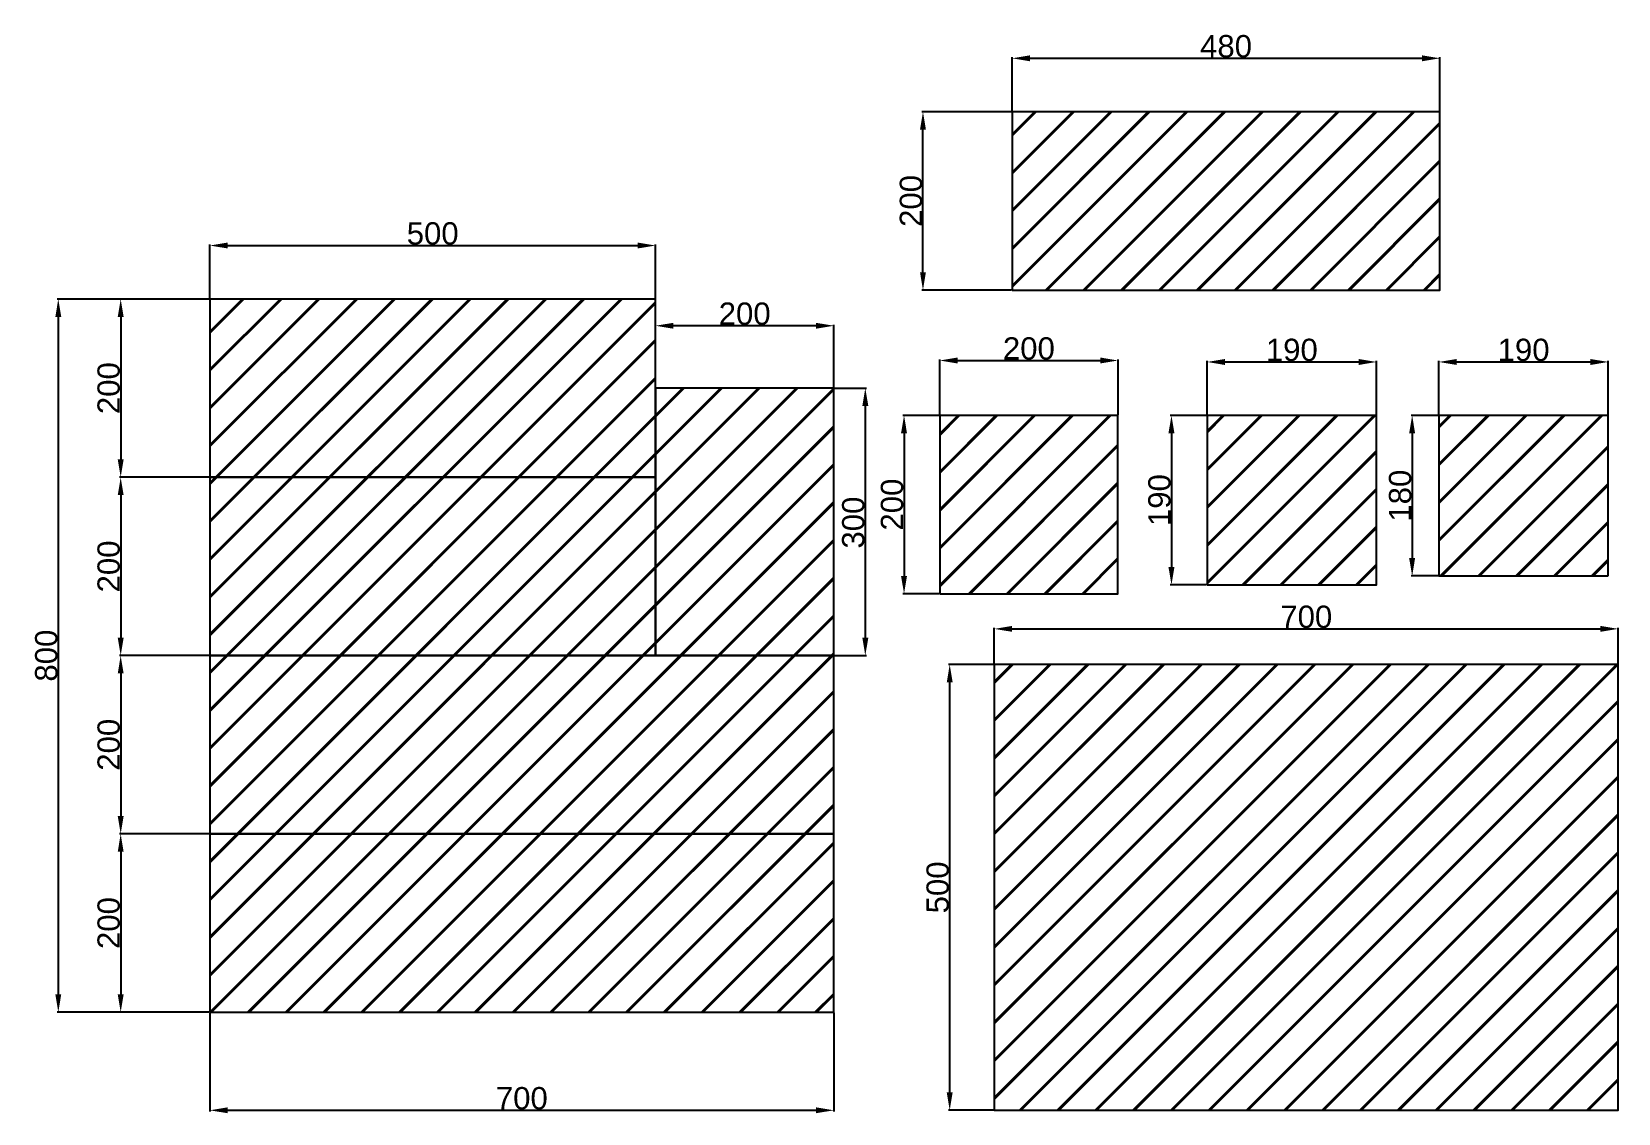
# Model space of a CAD drawing. Header units: millimetres. Extents: x -200 to 1580, y -113 to 1100.
import ezdxf

# ---------------------------------------------------------------- set-up
doc = ezdxf.new("R2010")
doc.units = ezdxf.units.MM
doc.styles.get("Standard").update_dxf_attribs({"font": 'arial.ttf'})
doc.dimstyles.new('ISO-25', dxfattribs={"dimtxt": 25, "dimasz": 20, "dimexe": 1.25, "dimexo": 0.625, "dimtad": 1, "dimtxsty": 'Standard', "dimcen": 10, "dimadec": 0, "dimazin": 0, "dimtfac": 1, "dimtmove": 0, "dimatfit": 3, "dimfxl": 1, "dimarcsym": 0})

# ---------------------------------------------------------------- blocks, each defined once
blk = doc.blocks.new('*D1')
at = {"color": 0, "lineweight": -2, "transparency": 16777216}
for p, q in [((1118.8, 670), (1118.8, 730.6)), ((1308.8, 670), (1308.8, 730.6)), ((1138.8, 729.4), (1288.8, 729.4))]:
    blk.add_line(p, q, dxfattribs=at)
at = {"color": 0, "transparency": 16777216}
for points in [[(1138.8, 732.7), (1138.8, 726), (1118.8, 729.4)], [(1288.8, 732.7), (1288.8, 726), (1308.8, 729.4)]]:
    blk.add_solid(points, dxfattribs=at)
at = {"layer": 'Defpoints', "color": 0, "transparency": 16777216}
for p in [(1308.8, 729.4), (1118.8, 669.4), (1308.8, 669.4)]:
    blk.add_point(p, dxfattribs=at)
at = {"color": 0, "transparency": 16777216, "insert": (1213.8, 742.8), "char_height": 25, "attachment_point": 5}
blk.add_mtext('190', dxfattribs=at)
blk = doc.blocks.new('*D4')
at = {"color": 0, "lineweight": -2, "transparency": 16777216}
for p, q in [((-0.6, 800), (-101.3, 800)), ((-100, 780), (-100, 620)), ((-0.6, 600), (-101.3, 600))]:
    blk.add_line(p, q, dxfattribs=at)
at = {"color": 0, "transparency": 16777216}
for points in [[(-103.3, 780), (-96.7, 780), (-100, 800)], [(-103.3, 620), (-96.7, 620), (-100, 600)]]:
    blk.add_solid(points, dxfattribs=at)
at = {"layer": 'Defpoints', "color": 0, "transparency": 16777216}
for p in [(0, 800), (-100, 600), (0, 600)]:
    blk.add_point(p, dxfattribs=at)
at = {"color": 0, "transparency": 16777216, "insert": (-113.4, 700), "char_height": 25, "attachment_point": 5, "rotation": 90}
blk.add_mtext('200', dxfattribs=at)
blk = doc.blocks.new('*D5')
at = {"color": 0, "lineweight": -2, "transparency": 16777216}
for p, q in [((-0.6, 600), (-101.3, 600)), ((-100, 580), (-100, 420)), ((-0.6, 400), (-101.3, 400))]:
    blk.add_line(p, q, dxfattribs=at)
at = {"color": 0, "transparency": 16777216}
for points in [[(-103.3, 580), (-96.7, 580), (-100, 600)], [(-103.3, 420), (-96.7, 420), (-100, 400)]]:
    blk.add_solid(points, dxfattribs=at)
at = {"layer": 'Defpoints', "color": 0, "transparency": 16777216}
for p in [(0, 600), (-100, 400), (0, 400)]:
    blk.add_point(p, dxfattribs=at)
at = {"color": 0, "transparency": 16777216, "insert": (-113.4, 500), "char_height": 25, "attachment_point": 5, "rotation": 90}
blk.add_mtext('200', dxfattribs=at)
blk = doc.blocks.new('*D6')
at = {"color": 0, "lineweight": -2, "transparency": 16777216}
for p, q in [((-0.6, 400), (-101.3, 400)), ((-100, 380), (-100, 220)), ((-0.6, 200), (-101.3, 200))]:
    blk.add_line(p, q, dxfattribs=at)
at = {"color": 0, "transparency": 16777216}
for points in [[(-103.3, 380), (-96.7, 380), (-100, 400)], [(-103.3, 220), (-96.7, 220), (-100, 200)]]:
    blk.add_solid(points, dxfattribs=at)
at = {"layer": 'Defpoints', "color": 0, "transparency": 16777216}
for p in [(0, 400), (-100, 200), (0, 200)]:
    blk.add_point(p, dxfattribs=at)
at = {"color": 0, "transparency": 16777216, "insert": (-113.4, 300), "char_height": 25, "attachment_point": 5, "rotation": 90}
blk.add_mtext('200', dxfattribs=at)
blk = doc.blocks.new('*D7')
at = {"color": 0, "lineweight": -2, "transparency": 16777216}
for p, q in [((-0.6, 200), (-101.3, 200)), ((-100, 180), (-100, 20)), ((-0.6, 0), (-101.3, 0))]:
    blk.add_line(p, q, dxfattribs=at)
at = {"color": 0, "transparency": 16777216}
for points in [[(-103.3, 180), (-96.7, 180), (-100, 200)], [(-103.3, 20), (-96.7, 20), (-100, 0)]]:
    blk.add_solid(points, dxfattribs=at)
at = {"layer": 'Defpoints', "color": 0, "transparency": 16777216}
for p in [(0, 200), (0, 0), (-100, 0)]:
    blk.add_point(p, dxfattribs=at)
at = {"color": 0, "transparency": 16777216, "insert": (-113.4, 100), "char_height": 25, "attachment_point": 5, "rotation": 90}
blk.add_mtext('200', dxfattribs=at)
blk = doc.blocks.new('*D8')
at = {"color": 0, "lineweight": -2, "transparency": 16777216}
for p, q in [((0, -0.6), (0, -111.2)), ((700, -0.6), (700, -111.2)), ((20, -110), (680, -110))]:
    blk.add_line(p, q, dxfattribs=at)
at = {"color": 0, "transparency": 16777216}
for points in [[(20, -106.7), (20, -113.3), (0, -110)], [(680, -106.7), (680, -113.3), (700, -110)]]:
    blk.add_solid(points, dxfattribs=at)
at = {"layer": 'Defpoints', "color": 0, "transparency": 16777216}
for p in [(0, 0), (700, 0), (700, -110)]:
    blk.add_point(p, dxfattribs=at)
at = {"color": 0, "transparency": 16777216, "insert": (350, -96.6), "char_height": 25, "attachment_point": 5}
blk.add_mtext('700', dxfattribs=at)
blk = doc.blocks.new('*D10')
at = {"color": 0, "lineweight": -2, "transparency": 16777216}
for p, q in [((500, 700.6), (500, 771.2)), ((680, 770), (520, 770)), ((700, 700.6), (700, 771.2))]:
    blk.add_line(p, q, dxfattribs=at)
at = {"color": 0, "transparency": 16777216}
for points in [[(520, 773.3), (520, 766.7), (500, 770)], [(680, 773.3), (680, 766.7), (700, 770)]]:
    blk.add_solid(points, dxfattribs=at)
at = {"layer": 'Defpoints', "color": 0, "transparency": 16777216}
for p in [(500, 770), (500, 700), (700, 700)]:
    blk.add_point(p, dxfattribs=at)
at = {"color": 0, "transparency": 16777216, "insert": (600, 783.4), "char_height": 25, "attachment_point": 5}
blk.add_mtext('200', dxfattribs=at)
blk = doc.blocks.new('*D13')
at = {"color": 0, "lineweight": -2, "transparency": 16777216}
for p, q in [((1118.1, 669.4), (1077.5, 669.4)), ((1078.8, 649.4), (1078.8, 499.4)), ((1118.1, 479.4), (1077.5, 479.4))]:
    blk.add_line(p, q, dxfattribs=at)
at = {"color": 0, "transparency": 16777216}
for points in [[(1075.4, 649.4), (1082.1, 649.4), (1078.8, 669.4)], [(1075.4, 499.4), (1082.1, 499.4), (1078.8, 479.4)]]:
    blk.add_solid(points, dxfattribs=at)
at = {"layer": 'Defpoints', "color": 0, "transparency": 16777216}
for p in [(1118.8, 669.4), (1078.8, 479.4), (1118.8, 479.4)]:
    blk.add_point(p, dxfattribs=at)
at = {"color": 0, "transparency": 16777216, "insert": (1065.4, 574.4), "char_height": 25, "attachment_point": 5, "rotation": 90}
blk.add_mtext('190', dxfattribs=at)
blk = doc.blocks.new('*D15')
at = {"color": 0, "lineweight": -2, "transparency": 16777216}
for p, q in [((818.8, 670), (818.8, 732.3)), ((838.8, 731), (998.8, 731)), ((1018.8, 670), (1018.8, 732.3))]:
    blk.add_line(p, q, dxfattribs=at)
at = {"color": 0, "transparency": 16777216}
for points in [[(838.8, 734.4), (838.8, 727.7), (818.8, 731)], [(998.8, 734.4), (998.8, 727.7), (1018.8, 731)]]:
    blk.add_solid(points, dxfattribs=at)
at = {"layer": 'Defpoints', "color": 0, "transparency": 16777216}
for p in [(1018.8, 731), (818.8, 669.4), (1018.8, 669.4)]:
    blk.add_point(p, dxfattribs=at)
at = {"color": 0, "transparency": 16777216, "insert": (918.8, 744.4), "char_height": 25, "attachment_point": 5}
blk.add_mtext('200', dxfattribs=at)
blk = doc.blocks.new('*D16')
at = {"color": 0, "lineweight": -2, "transparency": 16777216}
for p, q in [((879.4, 390), (828.8, 390)), ((830, -90), (830, 370)), ((879.4, -110), (828.8, -110))]:
    blk.add_line(p, q, dxfattribs=at)
at = {"color": 0, "transparency": 16777216}
for points in [[(826.7, 370), (833.3, 370), (830, 390)], [(826.7, -90), (833.3, -90), (830, -110)]]:
    blk.add_solid(points, dxfattribs=at)
at = {"layer": 'Defpoints', "color": 0, "transparency": 16777216}
for p in [(830, 390), (880, 390), (880, -110)]:
    blk.add_point(p, dxfattribs=at)
at = {"color": 0, "transparency": 16777216, "insert": (816.6, 140), "char_height": 25, "attachment_point": 5, "rotation": 90}
blk.add_mtext('500', dxfattribs=at)
blk = doc.blocks.new('*D17')
at = {"color": 0, "lineweight": -2, "transparency": 16777216}
for p, q in [((880, 390.6), (880, 431.2)), ((900, 430), (1560, 430)), ((1580, 390.6), (1580, 431.2))]:
    blk.add_line(p, q, dxfattribs=at)
at = {"color": 0, "transparency": 16777216}
for points in [[(900, 433.3), (900, 426.7), (880, 430)], [(1560, 433.3), (1560, 426.7), (1580, 430)]]:
    blk.add_solid(points, dxfattribs=at)
at = {"layer": 'Defpoints', "color": 0, "transparency": 16777216}
for p in [(1580, 430), (880, 390), (1580, 390)]:
    blk.add_point(p, dxfattribs=at)
at = {"color": 0, "transparency": 16777216, "insert": (1230, 443.4), "char_height": 25, "attachment_point": 5}
blk.add_mtext('700', dxfattribs=at)
blk = doc.blocks.new('*D18')
at = {"color": 0, "lineweight": -2, "transparency": 16777216}
for p, q in [((700.6, 700), (736.6, 700)), ((735.3, 680), (735.3, 420)), ((700.6, 400), (736.6, 400))]:
    blk.add_line(p, q, dxfattribs=at)
at = {"color": 0, "transparency": 16777216}
for points in [[(732, 680), (738.7, 680), (735.3, 700)], [(732, 420), (738.7, 420), (735.3, 400)]]:
    blk.add_solid(points, dxfattribs=at)
at = {"layer": 'Defpoints', "color": 0, "transparency": 16777216}
for p in [(700, 700), (700, 400), (735.3, 400)]:
    blk.add_point(p, dxfattribs=at)
at = {"color": 0, "transparency": 16777216, "insert": (721.9, 549.2), "char_height": 25, "attachment_point": 5, "rotation": 90}
blk.add_mtext('300', dxfattribs=at)
blk = doc.blocks.new('*D19')
at = {"color": 0, "lineweight": -2, "transparency": 16777216}
for p, q in [((818.1, 669.4), (777.5, 669.4)), ((778.8, 649.4), (778.8, 489.4)), ((818.1, 469.4), (777.5, 469.4))]:
    blk.add_line(p, q, dxfattribs=at)
at = {"color": 0, "transparency": 16777216}
for points in [[(775.4, 649.4), (782.1, 649.4), (778.8, 669.4)], [(775.4, 489.4), (782.1, 489.4), (778.8, 469.4)]]:
    blk.add_solid(points, dxfattribs=at)
at = {"layer": 'Defpoints', "color": 0, "transparency": 16777216}
for p in [(818.8, 669.4), (778.8, 469.4), (818.8, 469.4)]:
    blk.add_point(p, dxfattribs=at)
at = {"color": 0, "transparency": 16777216, "insert": (765.4, 569.4), "char_height": 25, "attachment_point": 5, "rotation": 90}
blk.add_mtext('200', dxfattribs=at)
blk = doc.blocks.new('*D20')
at = {"color": 0, "lineweight": -2, "transparency": 16777216}
for p, q in [((1378.8, 670), (1378.8, 730.6)), ((1568.8, 670), (1568.8, 730.6)), ((1398.8, 729.4), (1548.8, 729.4))]:
    blk.add_line(p, q, dxfattribs=at)
at = {"color": 0, "transparency": 16777216}
for points in [[(1398.8, 732.7), (1398.8, 726), (1378.8, 729.4)], [(1548.8, 732.7), (1548.8, 726), (1568.8, 729.4)]]:
    blk.add_solid(points, dxfattribs=at)
at = {"layer": 'Defpoints', "color": 0, "transparency": 16777216}
for p in [(1568.8, 729.4), (1378.8, 669.4), (1568.8, 669.4)]:
    blk.add_point(p, dxfattribs=at)
at = {"color": 0, "transparency": 16777216, "insert": (1473.8, 742.8), "char_height": 25, "attachment_point": 5}
blk.add_mtext('190', dxfattribs=at)
blk = doc.blocks.new('*D21')
at = {"color": 0, "lineweight": -2, "transparency": 16777216}
for p, q in [((1378.1, 669.4), (1347.5, 669.4)), ((1348.8, 649.4), (1348.8, 509.4)), ((1378.1, 489.4), (1347.5, 489.4))]:
    blk.add_line(p, q, dxfattribs=at)
at = {"color": 0, "transparency": 16777216}
for points in [[(1345.4, 649.4), (1352.1, 649.4), (1348.8, 669.4)], [(1345.4, 509.4), (1352.1, 509.4), (1348.8, 489.4)]]:
    blk.add_solid(points, dxfattribs=at)
at = {"layer": 'Defpoints', "color": 0, "transparency": 16777216}
for p in [(1378.8, 669.4), (1348.8, 489.4), (1378.8, 489.4)]:
    blk.add_point(p, dxfattribs=at)
at = {"color": 0, "transparency": 16777216, "insert": (1335.4, 579.4), "char_height": 25, "attachment_point": 5, "rotation": 90}
blk.add_mtext('180', dxfattribs=at)
blk = doc.blocks.new('*D28')
at = {"color": 0, "lineweight": -2, "transparency": 16777216}
for p, q in [((899.4, 1010), (798.8, 1010)), ((800, 830), (800, 990)), ((899.4, 810), (798.8, 810))]:
    blk.add_line(p, q, dxfattribs=at)
at = {"color": 0, "transparency": 16777216}
for points in [[(796.7, 990), (803.3, 990), (800, 1010)], [(796.7, 830), (803.3, 830), (800, 810)]]:
    blk.add_solid(points, dxfattribs=at)
at = {"layer": 'Defpoints', "color": 0, "transparency": 16777216}
for p in [(800, 1010), (900, 1010), (900, 810)]:
    blk.add_point(p, dxfattribs=at)
at = {"color": 0, "transparency": 16777216, "insert": (786.6, 910), "char_height": 25, "attachment_point": 5, "rotation": 90}
blk.add_mtext('200', dxfattribs=at)
blk = doc.blocks.new('*D29')
at = {"color": 0, "lineweight": -2, "transparency": 16777216}
for p, q in [((900, 1010.6), (900, 1071.2)), ((920, 1070), (1360, 1070)), ((1380, 1010.6), (1380, 1071.2))]:
    blk.add_line(p, q, dxfattribs=at)
at = {"color": 0, "transparency": 16777216}
for points in [[(920, 1073.3), (920, 1066.7), (900, 1070)], [(1360, 1073.3), (1360, 1066.7), (1380, 1070)]]:
    blk.add_solid(points, dxfattribs=at)
at = {"layer": 'Defpoints', "color": 0, "transparency": 16777216}
for p in [(1380, 1070), (900, 1010), (1380, 1010)]:
    blk.add_point(p, dxfattribs=at)
at = {"color": 0, "transparency": 16777216, "insert": (1140, 1083.4), "char_height": 25, "attachment_point": 5}
blk.add_mtext('480', dxfattribs=at)
blk = doc.blocks.new('*D30')
at = {"color": 0, "lineweight": -2, "transparency": 16777216}
for p, q in [((0, 800.6), (0, 861.2)), ((20, 860), (480, 860)), ((500, 800.6), (500, 861.2))]:
    blk.add_line(p, q, dxfattribs=at)
at = {"color": 0, "transparency": 16777216}
for points in [[(20, 863.3), (20, 856.7), (0, 860)], [(480, 863.3), (480, 856.7), (500, 860)]]:
    blk.add_solid(points, dxfattribs=at)
at = {"layer": 'Defpoints', "color": 0, "transparency": 16777216}
for p in [(500, 860), (0, 800), (500, 800)]:
    blk.add_point(p, dxfattribs=at)
at = {"color": 0, "transparency": 16777216, "insert": (250, 873.4), "char_height": 25, "attachment_point": 5}
blk.add_mtext('500', dxfattribs=at)
blk = doc.blocks.new('*D31')
at = {"color": 0, "lineweight": -2, "transparency": 16777216}
for p, q in [((-0.6, 800), (-171.3, 800)), ((-170, 780), (-170, 20)), ((-0.6, 0), (-171.3, 0))]:
    blk.add_line(p, q, dxfattribs=at)
at = {"color": 0, "transparency": 16777216}
for points in [[(-173.3, 780), (-166.7, 780), (-170, 800)], [(-173.3, 20), (-166.7, 20), (-170, 0)]]:
    blk.add_solid(points, dxfattribs=at)
at = {"layer": 'Defpoints', "color": 0, "transparency": 16777216}
for p in [(0, 800), (0, 0), (-170, 0)]:
    blk.add_point(p, dxfattribs=at)
at = {"color": 0, "transparency": 16777216, "insert": (-183.4, 400), "char_height": 25, "attachment_point": 5, "rotation": 90}
blk.add_mtext('800', dxfattribs=at)

msp = doc.modelspace()

# ---------------------------------------------------------------- hatches: boundary and pattern name
h = msp.add_hatch()
h.set_pattern_fill('JIS_RC_30', color=256)
h.paths.add_polyline_path([(500, 800), (0, 800), (0, 600), (500, 600)])
h.paths.add_polyline_path([(700, 700), (500, 700), (500, 600), (500, 600), (500, 400), (700, 400)])
h.paths.add_polyline_path([(500, 600), (0, 600), (0, 400), (500, 400)])
h.paths.add_polyline_path([(700, 400), (0, 400), (0, 200), (700, 200)])
h.paths.add_polyline_path([(700, 200), (0, 200), (0, 0), (700, 0)])
h.paths.add_polyline_path([(1580, 390), (880, 390), (880, -110), (1580, -110)])
h.paths.add_polyline_path([(1018.75, 669.369), (818.75, 669.369), (818.75, 469.369), (1018.75, 469.369)])
h.paths.add_polyline_path([(1308.75, 669.369), (1118.75, 669.369), (1118.75, 479.369), (1308.75, 479.369)])
h.paths.add_polyline_path([(1568.75, 669.369), (1378.75, 669.369), (1378.75, 489.369), (1568.75, 489.369)])
h.paths.add_polyline_path([(1380, 1010), (900, 1010), (900, 810), (1380, 810)])

# ---------------------------------------------------------------- linework, layer by layer
for points in [[(900, 810), (1380, 810), (1380, 1010), (900, 1010)], [(0, 600), (500, 600), (500, 800), (0, 800)], [(500, 700), (500, 400), (700, 400), (700, 700)], [(818.75, 469.369), (1018.75, 469.369), (1018.75, 669.369), (818.75, 669.369)], [(1118.75, 479.369), (1308.75, 479.369), (1308.75, 669.369), (1118.75, 669.369)], [(1568.75, 489.369), (1568.75, 669.369), (1378.75, 669.369), (1378.75, 489.369)], [(0, 400), (500, 400), (500, 600), (0, 600)], [(0, 200), (700, 200), (700, 400), (0, 400)], [(880, -110), (1580, -110), (1580, 390), (880, 390)], [(0, 0), (700, 0), (700, 200), (0, 200)]]:
    msp.add_lwpolyline(points, close=True)

# ---------------------------------------------------------------- dimensions: what is measured, and where the dimension line sits
for base, p1, p2, picture, middle in [((1380, 1070), (900, 1010), (1380, 1010), '*D29', (1140, 1083.389)), ((500, 860), (0, 800), (500, 800), '*D30', (250, 873.389)), ((1018.75, 731.036), (818.75, 669.369), (1018.75, 669.369), '*D15', (918.75, 744.425)), ((1308.75, 729.369), (1118.75, 669.369), (1308.75, 669.369), '*D1', (1213.75, 742.758)), ((1568.75, 729.369), (1378.75, 669.369), (1568.75, 669.369), '*D20', (1473.75, 742.758)), ((700, -110), (0, 0), (700, 0), '*D8', (350, -96.611))]:
    dim = msp.add_linear_dim(base=base, p1=p1, p2=p2, dimstyle='ISO-25')
    dim.commit()
    dim.dimension.update_dxf_attribs({"geometry": picture, "text_midpoint": middle})
dim = msp.add_linear_dim(base=(800, 1010), p1=(900, 810), p2=(900, 1010), angle=90, dimstyle='ISO-25', override={"dimtmove": 1})
dim.commit()
dim.dimension.update_dxf_attribs({"geometry": '*D28', "text_midpoint": (786.611, 910)})
dim = msp.add_aligned_dim(p1=(0, 800), p2=(0, 0), distance=-170, dimstyle='ISO-25')
dim.commit()
dim.dimension.update_dxf_attribs({"geometry": '*D31', "text_midpoint": (-183.389, 400)})
for base, p1, p2, picture, middle in [((-100, 600), (0, 800), (0, 600), '*D4', (-113.389, 700)), ((778.75, 469.369), (818.75, 669.369), (818.75, 469.369), '*D19', (765.361, 569.369)), ((1348.75, 489.369), (1378.75, 669.369), (1378.75, 489.369), '*D21', (1335.361, 579.369)), ((-100, 400), (0, 600), (0, 400), '*D5', (-113.389, 500)), ((-100, 200), (0, 400), (0, 200), '*D6', (-113.389, 300)), ((830, 390), (880, -110), (880, 390), '*D16', (816.611, 140)), ((-100, 0), (0, 200), (0, 0), '*D7', (-113.389, 100))]:
    dim = msp.add_linear_dim(base=base, p1=p1, p2=p2, angle=90, dimstyle='ISO-25')
    dim.commit()
    dim.dimension.update_dxf_attribs({"geometry": picture, "text_midpoint": middle})
for base, p1, p2, picture, middle in [((500, 770), (700, 700), (500, 700), '*D10', (600, 770)), ((1580, 430), (880, 390), (1580, 390), '*D17', (1230, 430))]:
    dim = msp.add_linear_dim(base=base, p1=p1, p2=p2, dimstyle='ISO-25')
    dim.commit()
    dim.dimension.update_dxf_attribs({"geometry": picture, "text_midpoint": middle, "dimtype": 160})
for base, p1, p2, picture, middle in [((735.343, 400), (700, 700), (700, 400), '*D18', (735.343, 549.168)), ((1078.75, 479.369), (1118.75, 669.369), (1118.75, 479.369), '*D13', (1078.75, 574.369))]:
    dim = msp.add_linear_dim(base=base, p1=p1, p2=p2, angle=90, dimstyle='ISO-25')
    dim.commit()
    dim.dimension.update_dxf_attribs({"geometry": picture, "text_midpoint": middle, "dimtype": 160})

doc.saveas('drawing.dxf')
